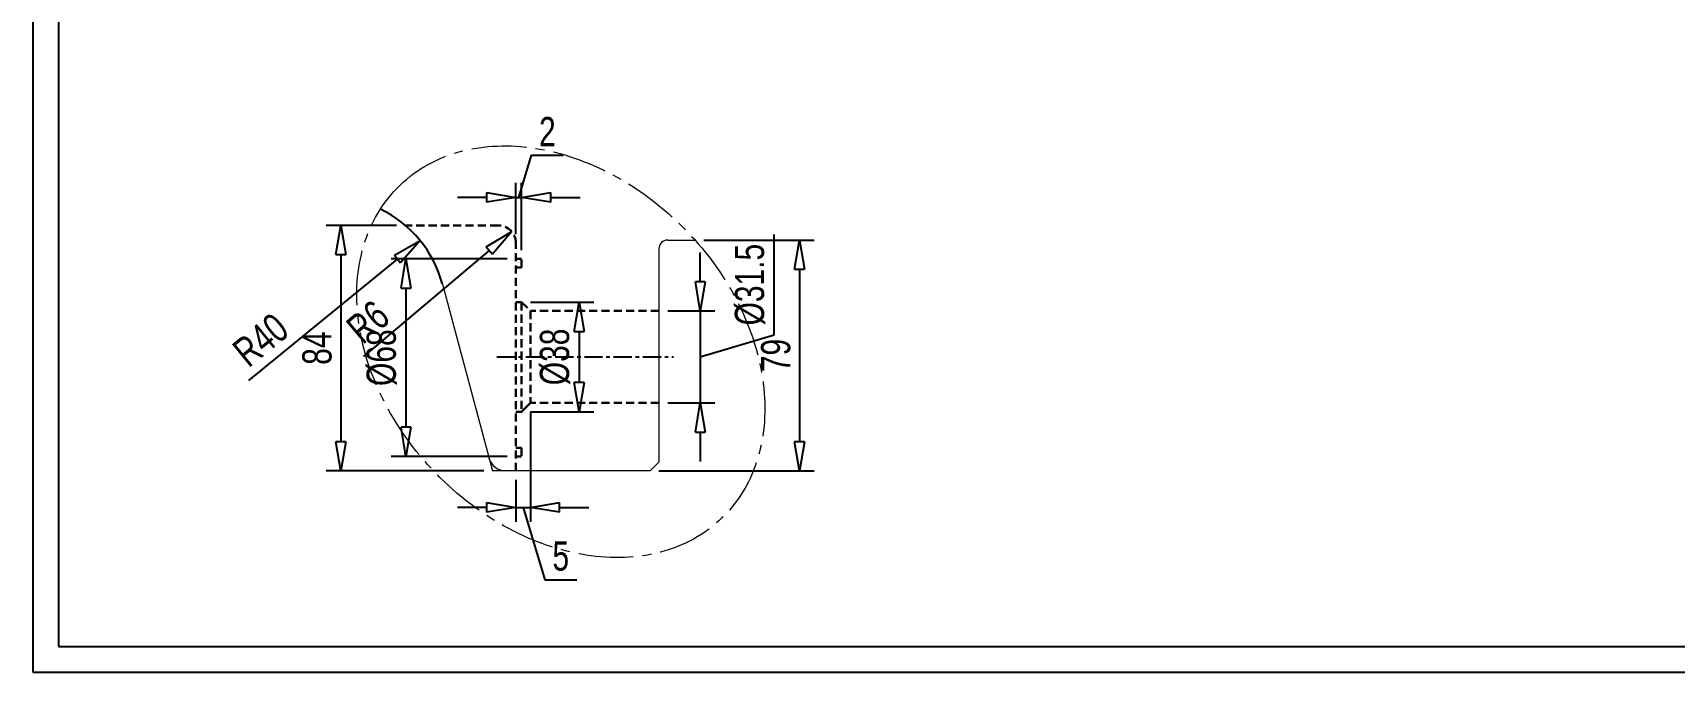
# Model space of a CAD drawing. Header units: millimetres. Extents: x 135002 to 160744, y 22203 to 27033.
# Drawn here: x 143808 to 144370, y 23161 to 23380 of the extents above; entities that cross this region are included whole.
import ezdxf

# ---------------------------------------------------------------- set-up
doc = ezdxf.new("R2010")
doc.units = ezdxf.units.MM
doc.header["$LTSCALE"] = 25
for name, pattern in [('CENTER', [2, 1.25, -0.25, 0.25, -0.25]), ('CENTER2', [1.125, 0.75, -0.125, 0.125, -0.125]), ('HIDDEN', [0.375, 0.25, -0.125])]:
    doc.linetypes.add(name, pattern=pattern)
doc.layers.get('0').update_dxf_attribs({"linetype": 'CONTINUOUS'})
doc.layers.get('Defpoints').update_dxf_attribs({"linetype": 'CONTINUOUS'})
doc.layers.add('04 DIMENSION', color=7, linetype='CONTINUOUS', lineweight=18)
doc.layers.add('main', color=7, linetype='CONTINUOUS', lineweight=30)
doc.styles.add('DIM-1', font='swisscl.ttf')
doc.dimstyles.new('DIM-1', dxfattribs={"dimscale": 5, "dimtxt": 2, "dimasz": 2, "dimexe": 1, "dimexo": 0.6, "dimgap": 0.6, "dimtad": 1, "dimdec": 0, "dimzin": 0, "dimdsep": 46, "dimtxsty": 'DIM-1', "dimblk": 'CLOSEDBLANK', "dimcen": 0, "dimclrd": 8, "dimclre": 8, "dimclrt": 6, "dimadec": 0, "dimazin": 0, "dimtfac": 1, "dimtdec": 0, "dimtmove": 1, "dimatfit": 0, "dimfxl": 1, "dimtolj": 1, "dimtzin": 0, "dimarcsym": 1})

# ---------------------------------------------------------------- blocks, each defined once
blk = doc.blocks.new('_ClosedBlank')
at = {"color": 0, "linetype": 'ByBlock', "lineweight": -2}
for p, q in [((-1, 0.167), (0, 0)), ((-1, 0.167), (-1, -0.167)), ((0, 0), (-1, -0.167))]:
    blk.add_line(p, q, dxfattribs=at)
blk = doc.blocks.new('*D423')
at = {"layer": '04 DIMENSION', "color": 8, "lineweight": -2, "transparency": 16777216}
for p, q in [((144062.1, 23276.88), (144062.1, 23311.19)), ((144036.8, 23295.04), (144036.8, 23305.04)), ((144036.8, 23285.04), (144036.8, 23253.54)), ((144036.8, 23285.04), (144036.8, 23253.54)), ((144036.8, 23269.29), (144062.1, 23276.88)), ((144036.8, 23243.54), (144036.8, 23233.54))]:
    blk.add_line(p, q, dxfattribs=at)
at = {"layer": '04 DIMENSION', "color": 8, "linetype": 'Continuous', "lineweight": -2, "transparency": 16777216}
for p, q in [((144025.64, 23285.04), (144041.8, 23285.04)), ((144025.64, 23253.54), (144041.8, 23253.54))]:
    blk.add_line(p, q, dxfattribs=at)
at = {"layer": 'Defpoints', "color": 0, "transparency": 16777216}
for p in [(144022.64, 23285.04), (144022.64, 23253.54), (144036.8, 23253.54)]:
    blk.add_point(p, dxfattribs=at)
at = {"layer": '04 DIMENSION', "color": 8, "lineweight": -2, "transparency": 16777216, "xscale": 10, "yscale": 10, "zscale": 10}
for p, rotation in [((144036.8, 23285.04), 270), ((144036.8, 23253.54), 90)]:
    blk.add_blockref('_ClosedBlank', p, dxfattribs=dict(at, rotation=rotation))
at = {"layer": '04 DIMENSION', "color": 6, "transparency": 16777216, "insert": (144053.83, 23294.03), "char_height": 10, "attachment_point": 5, "rotation": 90, "style": 'DIM-1'}
blk.add_mtext('\\A1;%%C31.5', dxfattribs=at)
blk = doc.blocks.new('*D424')
at = {"layer": '04 DIMENSION', "color": 8, "lineweight": -2, "transparency": 16777216}
blk.add_line((143921.56, 23269.39), (143964.59, 23305.71), dxfattribs=at)
at = {"layer": 'Defpoints', "color": 0, "transparency": 16777216}
for p in [(143972.23, 23312.16), (143967.64, 23308.29)]:
    blk.add_point(p, dxfattribs=at)
at = {"layer": '04 DIMENSION', "color": 8, "lineweight": -2, "transparency": 16777216, "xscale": 10, "yscale": 10, "zscale": 10, "rotation": 40.16909728812279}
blk.add_blockref('_ClosedBlank', (143972.23, 23312.16), dxfattribs=at)
at = {"layer": '04 DIMENSION', "color": 6, "transparency": 16777216, "insert": (143923.02, 23281.25), "char_height": 10, "attachment_point": 5, "rotation": 40.1691, "style": 'DIM-1'}
blk.add_mtext('\\A1;R6', dxfattribs=at)
blk = doc.blocks.new('*D425')
at = {"layer": '04 DIMENSION', "color": 8, "linetype": 'Continuous', "lineweight": -2, "transparency": 16777216}
for p, q in [((143978.64, 23288.04), (144000.33, 23288.04)), ((143978.64, 23250.54), (144000.33, 23250.54))]:
    blk.add_line(p, q, dxfattribs=at)
at = {"layer": '04 DIMENSION', "color": 8, "lineweight": -2, "transparency": 16777216}
blk.add_line((143995.33, 23278.04), (143995.33, 23260.54), dxfattribs=at)
at = {"layer": 'Defpoints', "color": 0, "transparency": 16777216}
for p in [(143975.64, 23288.04), (143975.64, 23250.54), (143995.33, 23250.54)]:
    blk.add_point(p, dxfattribs=at)
at = {"layer": '04 DIMENSION', "color": 8, "lineweight": -2, "transparency": 16777216, "xscale": 10, "yscale": 10, "zscale": 10}
for p, rotation in [((143995.33, 23288.04), 90), ((143995.33, 23250.54), 270)]:
    blk.add_blockref('_ClosedBlank', p, dxfattribs=dict(at, rotation=rotation))
at = {"layer": '04 DIMENSION', "color": 6, "transparency": 16777216, "insert": (143987.07, 23269.29), "char_height": 10, "attachment_point": 5, "rotation": 90, "style": 'DIM-1'}
blk.add_mtext('\\A1;%%C38', dxfattribs=at)
blk = doc.blocks.new('*D426')
at = {"layer": '04 DIMENSION', "color": 8, "linetype": 'Continuous', "lineweight": -2, "transparency": 16777216}
for p, q in [((143970.64, 23302.86), (143931.02, 23302.86)), ((143970.64, 23235.22), (143931.02, 23235.22))]:
    blk.add_line(p, q, dxfattribs=at)
at = {"layer": '04 DIMENSION', "color": 8, "lineweight": -2, "transparency": 16777216}
blk.add_line((143936.02, 23292.86), (143936.02, 23245.22), dxfattribs=at)
at = {"layer": 'Defpoints', "color": 0, "transparency": 16777216}
for p in [(143973.64, 23302.86), (143936.02, 23235.22), (143973.64, 23235.22)]:
    blk.add_point(p, dxfattribs=at)
at = {"layer": '04 DIMENSION', "color": 8, "lineweight": -2, "transparency": 16777216, "xscale": 10, "yscale": 10, "zscale": 10}
for p, rotation in [((143936.02, 23302.86), 90), ((143936.02, 23235.22), 270)]:
    blk.add_blockref('_ClosedBlank', p, dxfattribs=dict(at, rotation=rotation))
at = {"layer": '04 DIMENSION', "color": 6, "transparency": 16777216, "insert": (143927.75, 23269.04), "char_height": 10, "attachment_point": 5, "rotation": 90, "style": 'DIM-1'}
blk.add_mtext('\\A1;%%C68', dxfattribs=at)
blk = doc.blocks.new('*D427')
at = {"layer": '04 DIMENSION', "color": 8, "lineweight": -2, "transparency": 16777216}
for p, q in [((143974.64, 23323.86), (143979, 23338.38)), ((143979, 23338.38), (143989.89, 23338.38)), ((143963.64, 23323.86), (143953.64, 23323.86)), ((143973.64, 23323.86), (143975.64, 23323.86)), ((143973.64, 23323.86), (143975.64, 23323.86)), ((143985.64, 23323.86), (143995.64, 23323.86))]:
    blk.add_line(p, q, dxfattribs=at)
at = {"layer": '04 DIMENSION', "color": 8, "linetype": 'Continuous', "lineweight": -2, "transparency": 16777216}
for p, q in [((143973.64, 23311.29), (143973.64, 23328.86)), ((143975.64, 23305.86), (143975.64, 23328.86))]:
    blk.add_line(p, q, dxfattribs=at)
at = {"layer": 'Defpoints', "color": 0, "transparency": 16777216}
for p in [(143975.64, 23323.86), (143973.64, 23308.29), (143975.64, 23302.86)]:
    blk.add_point(p, dxfattribs=at)
at = {"layer": '04 DIMENSION', "color": 8, "lineweight": -2, "transparency": 16777216, "xscale": 10, "yscale": 10, "zscale": 10}
blk.add_blockref('_ClosedBlank', (143973.64, 23323.86), dxfattribs=at)
at = {"layer": '04 DIMENSION', "color": 8, "lineweight": -2, "transparency": 16777216, "xscale": 10, "yscale": 10, "zscale": 10, "rotation": 180}
blk.add_blockref('_ClosedBlank', (143975.64, 23323.86), dxfattribs=at)
at = {"layer": '04 DIMENSION', "color": 6, "transparency": 16777216, "insert": (143984.45, 23346.4), "char_height": 10, "attachment_point": 5, "style": 'DIM-1'}
blk.add_mtext('\\A1;2', dxfattribs=at)
blk = doc.blocks.new('*D428')
at = {"layer": '04 DIMENSION', "color": 8, "linetype": 'Continuous', "lineweight": -2, "transparency": 16777216}
for p, q in [((143978.64, 23250.54), (143978.64, 23212.82)), ((143973.64, 23227.29), (143973.64, 23212.82))]:
    blk.add_line(p, q, dxfattribs=at)
at = {"layer": '04 DIMENSION', "color": 8, "lineweight": -2, "transparency": 16777216}
for p, q in [((143963.64, 23217.82), (143953.64, 23217.82)), ((143973.64, 23217.82), (143978.64, 23217.82)), ((143973.64, 23217.82), (143978.64, 23217.82)), ((143976.14, 23217.82), (143983.58, 23193.02)), ((143988.64, 23217.82), (143998.64, 23217.82)), ((143983.58, 23193.02), (143994.51, 23193.02))]:
    blk.add_line(p, q, dxfattribs=at)
at = {"layer": 'Defpoints', "color": 0, "transparency": 16777216}
for p in [(143978.64, 23253.54), (143973.64, 23230.29), (143978.64, 23217.82)]:
    blk.add_point(p, dxfattribs=at)
at = {"layer": '04 DIMENSION', "color": 8, "lineweight": -2, "transparency": 16777216, "xscale": 10, "yscale": 10, "zscale": 10}
blk.add_blockref('_ClosedBlank', (143973.64, 23217.82), dxfattribs=at)
at = {"layer": '04 DIMENSION', "color": 8, "lineweight": -2, "transparency": 16777216, "xscale": 10, "yscale": 10, "zscale": 10, "rotation": 180}
blk.add_blockref('_ClosedBlank', (143978.64, 23217.82), dxfattribs=at)
at = {"layer": '04 DIMENSION', "color": 6, "transparency": 16777216, "insert": (143989.04, 23201.12), "char_height": 10, "attachment_point": 5, "style": 'DIM-1'}
blk.add_mtext('\\A1;5', dxfattribs=at)
blk = doc.blocks.new('*D431')
at = {"layer": '04 DIMENSION', "color": 8, "linetype": 'Continuous', "lineweight": -2, "transparency": 16777216}
for p, q in [((143932.81, 23314.29), (143908.73, 23314.29)), ((143962.64, 23230.29), (143908.73, 23230.29))]:
    blk.add_line(p, q, dxfattribs=at)
at = {"layer": '04 DIMENSION', "color": 8, "lineweight": -2, "transparency": 16777216}
blk.add_line((143913.73, 23304.29), (143913.73, 23240.29), dxfattribs=at)
at = {"layer": 'Defpoints', "color": 0, "transparency": 16777216}
for p in [(143935.81, 23314.29), (143913.73, 23230.29), (143965.64, 23230.29)]:
    blk.add_point(p, dxfattribs=at)
at = {"layer": '04 DIMENSION', "color": 8, "lineweight": -2, "transparency": 16777216, "xscale": 10, "yscale": 10, "zscale": 10}
for p, rotation in [((143913.73, 23314.29), 90), ((143913.73, 23230.29), 270)]:
    blk.add_blockref('_ClosedBlank', p, dxfattribs=dict(at, rotation=rotation))
at = {"layer": '04 DIMENSION', "color": 6, "transparency": 16777216, "insert": (143905.61, 23272.29), "char_height": 10, "attachment_point": 5, "rotation": 90, "style": 'DIM-1'}
blk.add_mtext('\\A1;84', dxfattribs=at)
blk = doc.blocks.new('*D432')
at = {"layer": '04 DIMENSION', "color": 8, "lineweight": -2, "transparency": 16777216}
blk.add_line((143882.2, 23261.27), (143933.15, 23302.77), dxfattribs=at)
at = {"layer": 'Defpoints', "color": 0, "transparency": 16777216}
for p in [(143940.9, 23309.08), (143909.89, 23283.82)]:
    blk.add_point(p, dxfattribs=at)
at = {"layer": '04 DIMENSION', "color": 8, "lineweight": -2, "transparency": 16777216, "xscale": 10, "yscale": 10, "zscale": 10, "rotation": 39.16165939369555}
blk.add_blockref('_ClosedBlank', (143940.9, 23309.08), dxfattribs=at)
at = {"layer": '04 DIMENSION', "color": 6, "transparency": 16777216, "insert": (143886.3, 23275.09), "char_height": 10, "attachment_point": 5, "rotation": 39.1617, "style": 'DIM-1'}
blk.add_mtext('\\A1;R40', dxfattribs=at)
blk = doc.blocks.new('*D433')
at = {"layer": '04 DIMENSION', "color": 8, "linetype": 'Continuous', "lineweight": -2, "transparency": 16777216}
for p, q in [((144037.99, 23309.29), (144075.77, 23309.29)), ((144022.64, 23230.29), (144075.77, 23230.29))]:
    blk.add_line(p, q, dxfattribs=at)
at = {"layer": '04 DIMENSION', "color": 8, "lineweight": -2, "transparency": 16777216}
blk.add_line((144070.77, 23299.29), (144070.77, 23240.29), dxfattribs=at)
at = {"layer": 'Defpoints', "color": 0, "transparency": 16777216}
for p in [(144034.99, 23309.29), (144019.64, 23230.29), (144070.77, 23230.29)]:
    blk.add_point(p, dxfattribs=at)
at = {"layer": '04 DIMENSION', "color": 8, "lineweight": -2, "transparency": 16777216, "xscale": 10, "yscale": 10, "zscale": 10}
for p, rotation in [((144070.77, 23309.29), 90), ((144070.77, 23230.29), 270)]:
    blk.add_blockref('_ClosedBlank', p, dxfattribs=dict(at, rotation=rotation))
at = {"layer": '04 DIMENSION', "color": 6, "transparency": 16777216, "insert": (144062.66, 23269.79), "char_height": 10, "attachment_point": 5, "rotation": 90, "style": 'DIM-1'}
blk.add_mtext('\\A1;79', dxfattribs=at)

msp = doc.modelspace()

# ---------------------------------------------------------------- linework, layer by layer
at = {"color": 1, "linetype": 'CENTER', "ltscale": 0.2}
msp.add_line((143967.106, 23269.288), (144027.668, 23269.288), dxfattribs=at)
for points in [[(143808.285, 23161.427), (145076.333, 23161.427), (145076.333, 24063.153), (143808.285, 24063.153)], [(143817.036, 23170.178), (145067.582, 23170.178), (145067.582, 24054.402), (143817.036, 24054.402)]]:
    msp.add_lwpolyline(points, close=True)
at = {"color": 7, "true_color": 0xffffff}
msp.add_arc((143909.888, 23283.822), 40, 15, 64.23449, dxfattribs=at)
at = {"layer": '04 DIMENSION'}
msp.add_line((144025.644, 23309.288), (144034.985, 23309.288), dxfattribs=at)
at = {"layer": '04 DIMENSION', "color": 7}
for p, q in [((144022.644, 23306.288), (144022.644, 23233.288)), ((143948.525, 23294.175), (143965.644, 23230.288)), ((144022.644, 23233.288), (144019.644, 23230.288)), ((144019.644, 23230.288), (143965.644, 23230.288))]:
    msp.add_line(p, q, dxfattribs=at)
for centre, radius, start, end in [((144025.644, 23306.288), 3, 90, 180), ((143970.248, 23236.288), 6, 195, 270)]:
    msp.add_arc(centre, radius, start, end, dxfattribs=at)
at = {"layer": '04 DIMENSION', "color": 6, "linetype": 'CENTER2'}
msp.add_ellipse((143989.055, 23271.072), major_axis=(-55.169, 56.869), ratio=0.7531579, dxfattribs=at)
at = {"layer": 'main', "color": 6, "linetype": 'HIDDEN', "ltscale": 0.45}
for p, q in [((143967.644, 23314.288), (143935.808, 23314.288)), ((143967.644, 23314.288), (143935.808, 23314.288)), ((143973.644, 23230.288), (143973.644, 23308.288)), ((143975.644, 23302.86), (143973.644, 23302.86)), ((143975.644, 23299.86), (143973.644, 23299.86)), ((143975.644, 23299.86), (143975.644, 23302.86)), ((143975.642, 23288.038), (143973.644, 23288.038)), ((143975.642, 23288.038), (143975.642, 23250.538)), ((143975.642, 23288.038), (143978.642, 23285.038)), ((144022.644, 23285.038), (143978.642, 23285.038)), ((143978.642, 23285.038), (143978.642, 23253.538)), ((143978.642, 23253.538), (143975.642, 23250.538)), ((143975.642, 23250.538), (143978.642, 23253.538)), ((144022.644, 23253.538), (143978.642, 23253.538)), ((143975.642, 23250.538), (143973.644, 23250.538)), ((143975.644, 23238.217), (143973.644, 23238.217)), ((143975.644, 23238.217), (143975.644, 23235.217)), ((143975.644, 23235.217), (143973.644, 23235.217))]:
    msp.add_line(p, q, dxfattribs=at)
msp.add_arc((143967.644, 23308.288), 6, 0, 90, dxfattribs=at)
msp.add_arc((143967.644, 23308.288), 6, 0, 90, dxfattribs=at)

# ---------------------------------------------------------------- dimensions: what is measured, and where the dimension line sits
at = {"layer": '04 DIMENSION'}
for base, p1, p2, picture, middle in [((143975.644, 23323.862), (143973.644, 23308.288), (143975.644, 23302.86), '*D427', (143982, 23346.401)), ((143978.642, 23217.824), (143973.644, 23230.288), (143978.642, 23253.538), '*D428', (143986.584, 23201.12))]:
    dim = msp.add_linear_dim(base=base, p1=p1, p2=p2, dimstyle='DIM-1', dxfattribs=at)
    dim.commit()
    dim.dimension.update_dxf_attribs({"geometry": picture, "text_midpoint": middle})
for base, p1, p2, picture, middle in [((143913.733, 23230.288), (143935.808, 23314.288), (143965.644, 23230.288), '*D431', (143905.612, 23272.288)), ((144070.771, 23230.288), (144034.985, 23309.288), (144019.644, 23230.288), '*D433', (144062.656, 23269.788))]:
    dim = msp.add_linear_dim(base=base, p1=p1, p2=p2, angle=90, dimstyle='DIM-1', dxfattribs=at)
    dim.commit()
    dim.dimension.update_dxf_attribs({"geometry": picture, "text_midpoint": middle})
for center, mpoint, picture, middle in [((143967.644, 23308.288), (143972.229, 23312.159), '*D424', (143928.26, 23275.043)), ((143909.888, 23283.822), (143940.903, 23309.083), '*D432', (143891.431, 23268.789))]:
    dim = msp.add_radius_dim(center=center, mpoint=mpoint, dimstyle='DIM-1', dxfattribs=at)
    dim.commit()
    dim.dimension.update_dxf_attribs({"geometry": picture, "text_midpoint": middle, "dimtype": 164})
dim = msp.add_linear_dim(base=(144036.804, 23253.538), p1=(144022.644, 23285.038), p2=(144022.644, 23253.538), angle=90, text='%%C<>', dimstyle='DIM-1', override={"dimdec": 1}, dxfattribs=at)
dim.commit()
dim.dimension.update_dxf_attribs({"geometry": '*D423', "text_midpoint": (144053.834, 23279.877)})
for base, p1, p2, picture, middle in [((143936.017, 23235.217), (143973.644, 23302.86), (143973.644, 23235.217), '*D426', (143927.752, 23269.039)), ((143995.334666901, 23250.538248242), (143975.641833993, 23288.038248242), (143975.641833993, 23250.538248242), '*D425', (143987.069267163, 23269.288248242))]:
    dim = msp.add_linear_dim(base=base, p1=p1, p2=p2, angle=90, text='%%C<>', dimstyle='DIM-1', dxfattribs=at)
    dim.commit()
    dim.dimension.update_dxf_attribs({"geometry": picture, "text_midpoint": middle})

doc.saveas('drawing.dxf')
